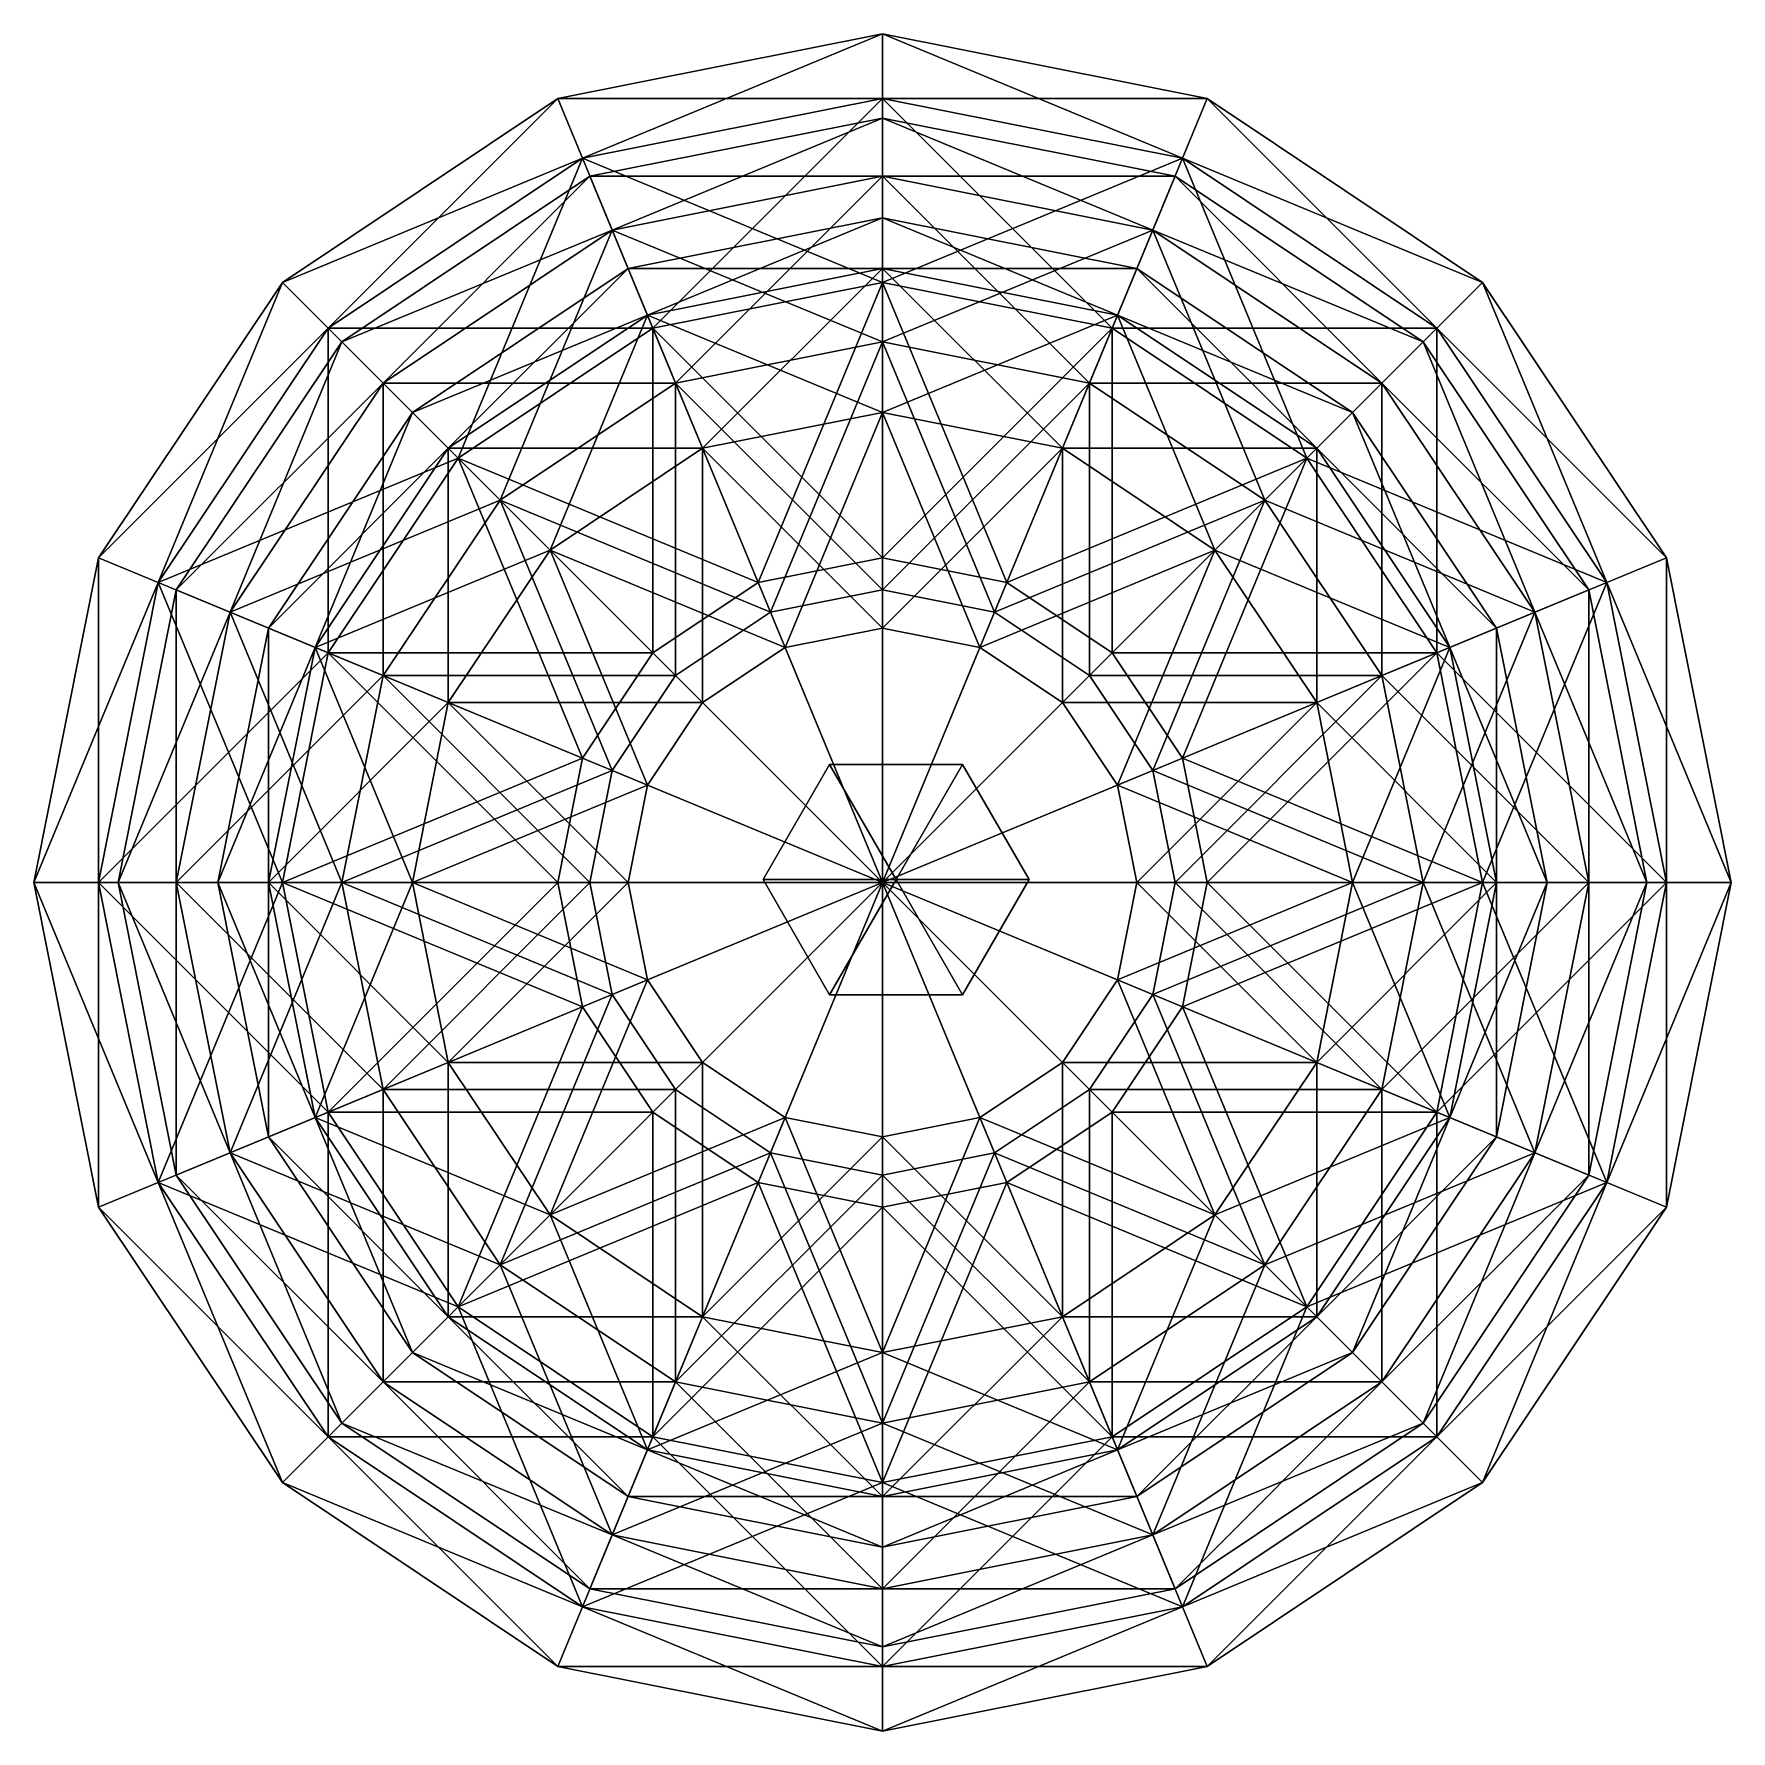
# Model space of a CAD drawing. Extents: x -12.8 to 12.8, y -12.8 to 12.8.
import ezdxf

# ---------------------------------------------------------------- set-up
doc = ezdxf.new("R2010")
doc.units = 0
for name, color, linetype in [('Cylinder02', 231, 'CONTINUOUS'), ('Sphere01', 192, 'CONTINUOUS'), ('Sphere02', 192, 'CONTINUOUS'), ('Sphere03', 192, 'CONTINUOUS')]:
    doc.layers.add(name, color=color, linetype=linetype)

msp = doc.modelspace()

# ---------------------------------------------------------------- meshes
at = {"layer": 'Cylinder02', "color": 231}
mesh = msp.add_polyface(dxfattribs=at)
corners = [(0.204799, 0.043965, -2.974039), (2.204799, 0.043965, -2.974039), (1.204799, 1.776016, -2.974039), (-0.795201, 1.776016, -2.974039), (-1.795201, 0.043965, -2.974039), (-0.7952, -1.688086, -2.974039), (1.2048, -1.688086, -2.974039), (2.204799, 0.043965, 7.025961), (1.204799, 1.776016, 7.025961), (-0.795201, 1.776016, 7.025961), (-1.795201, 0.043965, 7.025961), (-0.7952, -1.688086, 7.025961), (1.2048, -1.688086, 7.025961), (2.204799, 0.043965, 17.025961), (1.204799, 1.776016, 17.025961), (-0.795201, 1.776016, 17.025961), (-1.795201, 0.043965, 17.025961), (-0.7952, -1.688086, 17.025961), (1.2048, -1.688086, 17.025961), (2.204799, 0.043965, 27.025961), (1.204799, 1.776016, 27.025961), (-0.795201, 1.776016, 27.025961), (-1.795201, 0.043965, 27.025961), (-0.7952, -1.688086, 27.025961), (1.2048, -1.688086, 27.025961), (0.204799, 0.043965, 27.025961)]
mesh.append_faces([[corners[k] for k in face] for face in [(1, 8, 7), (2, 9, 8), (3, 10, 9), (4, 11, 10), (5, 12, 11), (6, 7, 12), (7, 14, 13), (8, 15, 14), (9, 16, 15), (10, 17, 16), (11, 18, 17), (12, 13, 18), (13, 20, 19), (14, 21, 20), (15, 22, 21), (16, 23, 22), (17, 24, 23), (18, 19, 24)]], dxfattribs={"vtx0": -1})
mesh.append_faces([[corners[k] for k in face] for face in [(0, 2, 1), (0, 3, 2), (0, 4, 3), (0, 5, 4), (0, 6, 5), (0, 1, 6), (25, 19, 20), (25, 20, 21), (25, 21, 22), (25, 22, 23), (25, 23, 24), (25, 24, 19)]], dxfattribs={"vtx0": -1, "vtx2": -1})
mesh.append_faces([[corners[k] for k in face] for face in [(1, 2, 8), (2, 3, 9), (3, 4, 10), (4, 5, 11), (5, 6, 12), (6, 1, 7), (7, 8, 14), (8, 9, 15), (9, 10, 16), (10, 11, 17), (11, 12, 18), (12, 7, 13), (13, 14, 20), (14, 15, 21), (15, 16, 22), (16, 17, 23), (17, 18, 24), (18, 13, 19)]], dxfattribs={"vtx2": -1})
at = {"layer": 'Sphere01', "color": 192}
mesh = msp.add_polyface(dxfattribs=at)
corners = [(-0.00008, -0.000041, 37.025963), (-0.000081, 3.826793, 36.264755), (-1.464547, 3.535493, 36.264755), (-2.706061, 2.705939, 36.264755), (-3.535614, 1.464425, 36.264755), (-3.826915, -0.000042, 36.264755), (-3.535614, -1.464508, 36.264755), (-2.706061, -2.706022, 36.264755), (-1.464546, -3.535575, 36.264755), (-0.00008, -3.826876, 36.264755), (1.464386, -3.535575, 36.264755), (2.705901, -2.706021, 36.264755), (3.535454, -1.464507, 36.264755), (3.826754, -0.000041, 36.264755), (3.535453, 1.464426, 36.264755), (2.7059, 2.70594, 36.264755), (1.464385, 3.535493, 36.264755), (-0.000081, 7.071027, 34.097031), (-2.706061, 6.532773, 34.097031), (-5.000081, 4.999959, 34.097031), (-6.532896, 2.705939, 34.097031), (-7.071148, -0.000042, 34.097031), (-6.532895, -2.706023, 34.097031), (-5.00008, -5.000041, 34.097031), (-2.70606, -6.532856, 34.097031), (-0.000079, -7.071109, 34.097031), (2.705901, -6.532856, 34.097031), (4.99992, -5.00004, 34.097031), (6.532735, -2.706021, 34.097031), (7.070987, -0.00004, 34.097031), (6.532734, 2.70594, 34.097031), (4.999918, 4.99996, 34.097031), (2.705899, 6.532774, 34.097031), (-0.000081, 9.238754, 30.852795), (-3.535615, 8.535493, 30.852795), (-6.532896, 6.532773, 30.852795), (-8.535614, 3.535492, 30.852795), (-9.238875, -0.000042, 30.852795), (-8.535614, -3.535576, 30.852795), (-6.532895, -6.532856, 30.852795), (-3.535613, -8.535575, 30.852795), (-0.000079, -9.238836, 30.852795), (3.535455, -8.535574, 30.852795), (6.532735, -6.532855, 30.852795), (8.535455, -3.535574, 30.852795), (9.238715, -0.00004, 30.852795), (8.535453, 3.535494, 30.852795), (6.532733, 6.532775, 30.852795), (3.535452, 8.535494, 30.852795), (-0.000081, 9.999959, 27.025961), (-3.826915, 9.238754, 27.025961), (-7.071149, 7.071026, 27.025961), (-9.238875, 3.826792, 27.025961), (-10.00008, -0.000042, 27.025961), (-9.238875, -3.826876, 27.025961), (-7.071147, -7.07111, 27.025961), (-3.826914, -9.238837, 27.025961), (-0.000079, -10.000041, 27.025961), (3.826755, -9.238835, 27.025961), (7.070988, -7.071108, 27.025961), (9.238716, -3.826874, 27.025961), (9.99992, -0.000039, 27.025961), (9.238714, 3.826795, 27.025961), (7.070986, 7.071028, 27.025961), (3.826752, 9.238755, 27.025961), (-0.000081, 9.238754, 23.199125), (-3.535615, 8.535493, 23.199125), (-6.532896, 6.532773, 23.199125), (-8.535614, 3.535492, 23.199125), (-9.238875, -0.000042, 23.199125), (-8.535614, -3.535576, 23.199125), (-6.532895, -6.532856, 23.199125), (-3.535613, -8.535575, 23.199125), (-0.000079, -9.238836, 23.199125), (3.535455, -8.535574, 23.199125), (6.532735, -6.532855, 23.199125), (8.535455, -3.535574, 23.199125), (9.238715, -0.00004, 23.199125), (8.535453, 3.535494, 23.199125), (6.532733, 6.532775, 23.199125), (3.535452, 8.535494, 23.199125), (-0.000081, 7.071026, 19.954893), (-2.706061, 6.532773, 19.954893), (-5.000081, 4.999959, 19.954893), (-6.532895, 2.705939, 19.954893), (-7.071148, -0.000042, 19.954893), (-6.532895, -2.706022, 19.954893), (-5.00008, -5.000041, 19.954893), (-2.70606, -6.532856, 19.954893), (-0.000079, -7.071108, 19.954893), (2.705901, -6.532855, 19.954893), (4.99992, -5.00004, 19.954893), (6.532734, -2.706021, 19.954893), (7.070987, -0.00004, 19.954893), (6.532733, 2.70594, 19.954893), (4.999918, 4.999959, 19.954893), (2.705899, 6.532774, 19.954893), (-0.000081, 3.826792, 17.787167), (-1.464546, 3.535492, 17.787167), (-2.706061, 2.705939, 17.787167), (-3.535614, 1.464424, 17.787167), (-3.826914, -0.000042, 17.787167), (-3.535614, -1.464507, 17.787167), (-2.70606, -2.706022, 17.787167), (-1.464546, -3.535575, 17.787167), (-0.00008, -3.826875, 17.787167), (1.464386, -3.535574, 17.787167), (2.7059, -2.706021, 17.787167), (3.535453, -1.464507, 17.787167), (3.826753, -0.000041, 17.787167), (3.535453, 1.464425, 17.787167), (2.705899, 2.705939, 17.787167), (1.464385, 3.535492, 17.787167), (-0.00008, -0.000041, 17.025961)]
mesh.append_faces([[corners[k] for k in face] for face in [(0, 1, 2), (0, 2, 3), (0, 3, 4), (0, 4, 5), (0, 5, 6), (0, 6, 7), (0, 7, 8), (0, 8, 9), (0, 9, 10), (0, 10, 11), (0, 11, 12), (0, 12, 13), (0, 13, 14), (0, 14, 15), (0, 15, 16), (0, 16, 1), (113, 98, 97), (113, 99, 98), (113, 100, 99), (113, 101, 100), (113, 102, 101), (113, 103, 102), (113, 104, 103), (113, 105, 104), (113, 106, 105), (113, 107, 106), (113, 108, 107), (113, 109, 108), (113, 110, 109), (113, 111, 110), (113, 112, 111), (113, 97, 112)]])
mesh.append_faces([[corners[k] for k in face] for face in [(1, 18, 2), (2, 19, 3), (3, 20, 4), (4, 21, 5), (5, 22, 6), (6, 23, 7), (7, 24, 8), (8, 25, 9), (9, 26, 10), (10, 27, 11), (11, 28, 12), (12, 29, 13), (13, 30, 14), (14, 31, 15), (15, 32, 16), (16, 17, 1), (17, 34, 18), (18, 35, 19), (19, 36, 20), (20, 37, 21), (21, 38, 22), (22, 39, 23), (23, 40, 24), (24, 41, 25), (25, 42, 26), (26, 43, 27), (27, 44, 28), (28, 45, 29), (29, 46, 30), (30, 47, 31), (31, 48, 32), (32, 33, 17), (33, 50, 34), (34, 51, 35), (35, 52, 36), (36, 53, 37), (37, 54, 38), (38, 55, 39), (39, 56, 40), (40, 57, 41), (41, 58, 42), (42, 59, 43), (43, 60, 44), (44, 61, 45), (45, 62, 46), (46, 63, 47), (47, 64, 48), (48, 49, 33), (49, 66, 50), (50, 67, 51), (51, 68, 52), (52, 69, 53), (53, 70, 54), (54, 71, 55), (55, 72, 56), (56, 73, 57), (57, 74, 58), (58, 75, 59), (59, 76, 60), (60, 77, 61), (61, 78, 62), (62, 79, 63), (63, 80, 64), (64, 65, 49), (65, 82, 66), (66, 83, 67), (67, 84, 68), (68, 85, 69), (69, 86, 70), (70, 87, 71), (71, 88, 72), (72, 89, 73), (73, 90, 74), (74, 91, 75), (75, 92, 76), (76, 93, 77), (77, 94, 78), (78, 95, 79), (79, 96, 80), (80, 81, 65), (81, 98, 82), (82, 99, 83), (83, 100, 84), (84, 101, 85), (85, 102, 86), (86, 103, 87), (87, 104, 88), (88, 105, 89), (89, 106, 90), (90, 107, 91), (91, 108, 92), (92, 109, 93), (93, 110, 94), (94, 111, 95), (95, 112, 96), (96, 97, 81)]], dxfattribs={"vtx0": -1})
mesh.append_faces([[corners[k] for k in face] for face in [(1, 17, 18), (2, 18, 19), (3, 19, 20), (4, 20, 21), (5, 21, 22), (6, 22, 23), (7, 23, 24), (8, 24, 25), (9, 25, 26), (10, 26, 27), (11, 27, 28), (12, 28, 29), (13, 29, 30), (14, 30, 31), (15, 31, 32), (16, 32, 17), (17, 33, 34), (18, 34, 35), (19, 35, 36), (20, 36, 37), (21, 37, 38), (22, 38, 39), (23, 39, 40), (24, 40, 41), (25, 41, 42), (26, 42, 43), (27, 43, 44), (28, 44, 45), (29, 45, 46), (30, 46, 47), (31, 47, 48), (32, 48, 33), (33, 49, 50), (34, 50, 51), (35, 51, 52), (36, 52, 53), (37, 53, 54), (38, 54, 55), (39, 55, 56), (40, 56, 57), (41, 57, 58), (42, 58, 59), (43, 59, 60), (44, 60, 61), (45, 61, 62), (46, 62, 63), (47, 63, 64), (48, 64, 49), (49, 65, 66), (50, 66, 67), (51, 67, 68), (52, 68, 69), (53, 69, 70), (54, 70, 71), (55, 71, 72), (56, 72, 73), (57, 73, 74), (58, 74, 75), (59, 75, 76), (60, 76, 77), (61, 77, 78), (62, 78, 79), (63, 79, 80), (64, 80, 65), (65, 81, 82), (66, 82, 83), (67, 83, 84), (68, 84, 85), (69, 85, 86), (70, 86, 87), (71, 87, 88), (72, 88, 89), (73, 89, 90), (74, 90, 91), (75, 91, 92), (76, 92, 93), (77, 93, 94), (78, 94, 95), (79, 95, 96), (80, 96, 81), (81, 97, 98), (82, 98, 99), (83, 99, 100), (84, 100, 101), (85, 101, 102), (86, 102, 103), (87, 103, 104), (88, 104, 105), (89, 105, 106), (90, 106, 107), (91, 107, 108), (92, 108, 109), (93, 109, 110), (94, 110, 111), (95, 111, 112), (96, 112, 97)]], dxfattribs={"vtx2": -1})
at = {"layer": 'Sphere02', "color": 192}
mesh = msp.add_polyface(dxfattribs=at)
corners = [(-0.00008, -0.000041, 38.525959), (-0.000081, 4.400818, 37.650574), (-1.684217, 4.065823, 37.650574), (-3.111958, 3.111836, 37.650574), (-4.065945, 1.684094, 37.650574), (-4.40094, -0.000042, 37.650574), (-4.065944, -1.684178, 37.650574), (-3.111958, -3.111919, 37.650574), (-1.684216, -4.065906, 37.650574), (-0.00008, -4.400901, 37.650574), (1.684056, -4.065905, 37.650574), (3.111798, -3.111918, 37.650574), (4.065784, -1.684177, 37.650574), (4.400779, -0.00004, 37.650574), (4.065784, 1.684096, 37.650574), (3.111797, 3.111837, 37.650574), (1.684055, 4.065823, 37.650574), (-0.000081, 8.131686, 35.157688), (-3.111958, 7.512695, 35.157688), (-5.750081, 5.749958, 35.157688), (-7.512817, 3.111836, 35.157688), (-8.131808, -0.000042, 35.157688), (-7.512817, -3.11192, 35.157688), (-5.75008, -5.750041, 35.157688), (-3.111957, -7.512778, 35.157688), (-0.000079, -8.131769, 35.157688), (3.111798, -7.512778, 35.157688), (5.749921, -5.75004, 35.157688), (7.512657, -3.111917, 35.157688), (8.131647, -0.00004, 35.157688), (7.512656, 3.111838, 35.157688), (5.749918, 5.74996, 35.157688), (3.111796, 7.512696, 35.157688), (-0.000081, 10.624573, 31.426821), (-4.065945, 9.815823, 31.426821), (-7.512818, 7.512695, 31.426821), (-9.815944, 4.065822, 31.426821), (-10.624695, -0.000042, 31.426821), (-9.815944, -4.065906, 31.426821), (-7.512816, -7.512779, 31.426821), (-4.065943, -9.815905, 31.426821), (-0.000079, -10.624656, 31.426821), (4.065785, -9.815904, 31.426821), (7.512658, -7.512777, 31.426821), (9.815784, -4.065904, 31.426821), (10.624534, -0.000039, 31.426821), (9.815783, 4.065825, 31.426821), (7.512655, 7.512697, 31.426821), (4.065782, 9.815824, 31.426821), (-0.000081, 11.499959, 27.025961), (-4.40094, 10.624573, 27.025961), (-8.131808, 8.131686, 27.025961), (-10.624695, 4.400817, 27.025961), (-11.50008, -0.000042, 27.025961), (-10.624695, -4.400902, 27.025961), (-8.131807, -8.13177, 27.025961), (-4.400939, -10.624657, 27.025961), (-0.000079, -11.500041, 27.025961), (4.400781, -10.624655, 27.025961), (8.131649, -8.131768, 27.025961), (10.624536, -4.400899, 27.025961), (11.499919, -0.000039, 27.025961), (10.624533, 4.40082, 27.025961), (8.131646, 8.131688, 27.025961), (4.400777, 10.624575, 27.025961), (-0.000081, 10.624573, 22.625101), (-4.065945, 9.815823, 22.625101), (-7.512818, 7.512695, 22.625101), (-9.815944, 4.065822, 22.625101), (-10.624695, -0.000042, 22.625101), (-9.815944, -4.065906, 22.625101), (-7.512816, -7.512779, 22.625101), (-4.065943, -9.815905, 22.625101), (-0.000079, -10.624656, 22.625101), (4.065785, -9.815904, 22.625101), (7.512658, -7.512777, 22.625101), (9.815784, -4.065904, 22.625101), (10.624534, -0.000039, 22.625101), (9.815783, 4.065825, 22.625101), (7.512655, 7.512697, 22.625101), (4.065782, 9.815824, 22.625101), (-0.000081, 8.131686, 18.894232), (-3.111958, 7.512695, 18.894232), (-5.75008, 5.749958, 18.894232), (-7.512817, 3.111835, 18.894232), (-8.131807, -0.000042, 18.894232), (-7.512816, -3.111919, 18.894232), (-5.750079, -5.750041, 18.894232), (-3.111957, -7.512778, 18.894232), (-0.000079, -8.131768, 18.894232), (3.111798, -7.512777, 18.894232), (5.74992, -5.75004, 18.894232), (7.512657, -3.111917, 18.894232), (8.131647, -0.00004, 18.894232), (7.512656, 3.111837, 18.894232), (5.749918, 5.749959, 18.894232), (3.111795, 7.512696, 18.894232), (-0.000081, 4.400817, 16.401346), (-1.684216, 4.065822, 16.401346), (-3.111958, 3.111835, 16.401346), (-4.065944, 1.684094, 16.401346), (-4.400939, -0.000042, 16.401346), (-4.065943, -1.684177, 16.401346), (-3.111957, -3.111918, 16.401346), (-1.684216, -4.065905, 16.401346), (-0.00008, -4.4009, 16.401346), (1.684056, -4.065904, 16.401346), (3.111797, -3.111918, 16.401346), (4.065784, -1.684176, 16.401346), (4.400778, -0.00004, 16.401346), (4.065783, 1.684095, 16.401346), (3.111796, 3.111836, 16.401346), (1.684054, 4.065823, 16.401346), (-0.00008, -0.000041, 15.525961)]
mesh.append_faces([[corners[k] for k in face] for face in [(0, 1, 2), (0, 2, 3), (0, 3, 4), (0, 4, 5), (0, 5, 6), (0, 6, 7), (0, 7, 8), (0, 8, 9), (0, 9, 10), (0, 10, 11), (0, 11, 12), (0, 12, 13), (0, 13, 14), (0, 14, 15), (0, 15, 16), (0, 16, 1), (113, 98, 97), (113, 99, 98), (113, 100, 99), (113, 101, 100), (113, 102, 101), (113, 103, 102), (113, 104, 103), (113, 105, 104), (113, 106, 105), (113, 107, 106), (113, 108, 107), (113, 109, 108), (113, 110, 109), (113, 111, 110), (113, 112, 111), (113, 97, 112)]])
mesh.append_faces([[corners[k] for k in face] for face in [(1, 18, 2), (2, 19, 3), (3, 20, 4), (4, 21, 5), (5, 22, 6), (6, 23, 7), (7, 24, 8), (8, 25, 9), (9, 26, 10), (10, 27, 11), (11, 28, 12), (12, 29, 13), (13, 30, 14), (14, 31, 15), (15, 32, 16), (16, 17, 1), (17, 34, 18), (18, 35, 19), (19, 36, 20), (20, 37, 21), (21, 38, 22), (22, 39, 23), (23, 40, 24), (24, 41, 25), (25, 42, 26), (26, 43, 27), (27, 44, 28), (28, 45, 29), (29, 46, 30), (30, 47, 31), (31, 48, 32), (32, 33, 17), (33, 50, 34), (34, 51, 35), (35, 52, 36), (36, 53, 37), (37, 54, 38), (38, 55, 39), (39, 56, 40), (40, 57, 41), (41, 58, 42), (42, 59, 43), (43, 60, 44), (44, 61, 45), (45, 62, 46), (46, 63, 47), (47, 64, 48), (48, 49, 33), (49, 66, 50), (50, 67, 51), (51, 68, 52), (52, 69, 53), (53, 70, 54), (54, 71, 55), (55, 72, 56), (56, 73, 57), (57, 74, 58), (58, 75, 59), (59, 76, 60), (60, 77, 61), (61, 78, 62), (62, 79, 63), (63, 80, 64), (64, 65, 49), (65, 82, 66), (66, 83, 67), (67, 84, 68), (68, 85, 69), (69, 86, 70), (70, 87, 71), (71, 88, 72), (72, 89, 73), (73, 90, 74), (74, 91, 75), (75, 92, 76), (76, 93, 77), (77, 94, 78), (78, 95, 79), (79, 96, 80), (80, 81, 65), (81, 98, 82), (82, 99, 83), (83, 100, 84), (84, 101, 85), (85, 102, 86), (86, 103, 87), (87, 104, 88), (88, 105, 89), (89, 106, 90), (90, 107, 91), (91, 108, 92), (92, 109, 93), (93, 110, 94), (94, 111, 95), (95, 112, 96), (96, 97, 81)]], dxfattribs={"vtx0": -1})
mesh.append_faces([[corners[k] for k in face] for face in [(1, 17, 18), (2, 18, 19), (3, 19, 20), (4, 20, 21), (5, 21, 22), (6, 22, 23), (7, 23, 24), (8, 24, 25), (9, 25, 26), (10, 26, 27), (11, 27, 28), (12, 28, 29), (13, 29, 30), (14, 30, 31), (15, 31, 32), (16, 32, 17), (17, 33, 34), (18, 34, 35), (19, 35, 36), (20, 36, 37), (21, 37, 38), (22, 38, 39), (23, 39, 40), (24, 40, 41), (25, 41, 42), (26, 42, 43), (27, 43, 44), (28, 44, 45), (29, 45, 46), (30, 46, 47), (31, 47, 48), (32, 48, 33), (33, 49, 50), (34, 50, 51), (35, 51, 52), (36, 52, 53), (37, 53, 54), (38, 54, 55), (39, 55, 56), (40, 56, 57), (41, 57, 58), (42, 58, 59), (43, 59, 60), (44, 60, 61), (45, 61, 62), (46, 62, 63), (47, 63, 64), (48, 64, 49), (49, 65, 66), (50, 66, 67), (51, 67, 68), (52, 68, 69), (53, 69, 70), (54, 70, 71), (55, 71, 72), (56, 72, 73), (57, 73, 74), (58, 74, 75), (59, 75, 76), (60, 76, 77), (61, 77, 78), (62, 78, 79), (63, 79, 80), (64, 80, 65), (65, 81, 82), (66, 82, 83), (67, 83, 84), (68, 84, 85), (69, 85, 86), (70, 86, 87), (71, 87, 88), (72, 88, 89), (73, 89, 90), (74, 90, 91), (75, 91, 92), (76, 92, 93), (77, 93, 94), (78, 94, 95), (79, 95, 96), (80, 96, 81), (81, 97, 98), (82, 98, 99), (83, 99, 100), (84, 100, 101), (85, 101, 102), (86, 102, 103), (87, 103, 104), (88, 104, 105), (89, 105, 106), (90, 106, 107), (91, 107, 108), (92, 108, 109), (93, 109, 110), (94, 110, 111), (95, 111, 112), (96, 112, 97)]], dxfattribs={"vtx2": -1})
at = {"layer": 'Sphere03', "color": 192}
mesh = msp.add_polyface(dxfattribs=at)
corners = [(-0.00008, -0.000041, 39.792015), (-0.000081, 4.885317, 38.820259), (-1.869626, 4.513441, 38.820259), (-3.45455, 3.454428, 38.820259), (-4.513563, 1.869504, 38.820259), (-4.885438, -0.000042, 38.820259), (-4.513562, -1.869587, 38.820259), (-3.45455, -3.454511, 38.820259), (-1.869625, -4.513524, 38.820259), (-0.00008, -4.885399, 38.820259), (1.869466, -4.513523, 38.820259), (3.45439, -3.45451, 38.820259), (4.513402, -1.869586, 38.820259), (4.885277, -0.00004, 38.820259), (4.513402, 1.869505, 38.820259), (3.454389, 3.454429, 38.820259), (1.869464, 4.513442, 38.820259), (-0.000081, 9.026923, 36.052925), (-3.45455, 8.339786, 36.052925), (-6.383109, 6.382986, 36.052925), (-8.339908, 3.454428, 36.052925), (-9.027044, -0.000042, 36.052925), (-8.339908, -3.454512, 36.052925), (-6.383107, -6.383069, 36.052925), (-3.454549, -8.339869, 36.052925), (-0.000079, -9.027005, 36.052925), (3.454391, -8.339868, 36.052925), (6.382948, -6.383068, 36.052925), (8.339747, -3.454509, 36.052925), (9.026884, -0.00004, 36.052925), (8.339746, 3.45443, 36.052925), (6.382946, 6.382987, 36.052925), (3.454387, 8.339787, 36.052925), (-0.000081, 11.794255, 31.911318), (-4.513563, 10.896468, 31.911318), (-8.339909, 8.339786, 31.911318), (-10.89659, 4.51344, 31.911318), (-11.794377, -0.000042, 31.911318), (-10.89659, -4.513524, 31.911318), (-8.339907, -8.339869, 31.911318), (-4.513561, -10.89655, 31.911318), (-0.000079, -11.794338, 31.911318), (4.513403, -10.896549, 31.911318), (8.339748, -8.339868, 31.911318), (10.89643, -4.513521, 31.911318), (11.794216, -0.000039, 31.911318), (10.896428, 4.513443, 31.911318), (8.339746, 8.339787, 31.911318), (4.513399, 10.896469, 31.911318), (-0.000081, 12.766014, 27.025961), (-4.885439, 11.794255, 27.025961), (-9.027045, 9.026922, 27.025961), (-11.794377, 4.885316, 27.025961), (-12.766135, -0.000042, 27.025961), (-11.794377, -4.8854, 27.025961), (-9.027043, -9.027006, 27.025961), (-4.885437, -11.794339, 27.025961), (-0.000079, -12.766096, 27.025961), (4.885279, -11.794336, 27.025961), (9.026885, -9.027004, 27.025961), (11.794218, -4.885397, 27.025961), (12.765974, -0.000039, 27.025961), (11.794215, 4.885319, 27.025961), (9.026882, 9.026924, 27.025961), (4.885275, 11.794257, 27.025961), (-0.000081, 11.794255, 22.140602), (-4.513563, 10.896468, 22.140602), (-8.339909, 8.339786, 22.140602), (-10.89659, 4.51344, 22.140602), (-11.794377, -0.000042, 22.140602), (-10.89659, -4.513524, 22.140602), (-8.339907, -8.339869, 22.140602), (-4.513561, -10.89655, 22.140602), (-0.000079, -11.794338, 22.140602), (4.513403, -10.896549, 22.140602), (8.339748, -8.339868, 22.140602), (10.89643, -4.513521, 22.140602), (11.794216, -0.000039, 22.140602), (10.896428, 4.513443, 22.140602), (8.339746, 8.339787, 22.140602), (4.513399, 10.896469, 22.140602), (-0.000081, 9.026922, 17.998997), (-3.45455, 8.339785, 17.998997), (-6.383108, 6.382986, 17.998997), (-8.339908, 3.454427, 17.998997), (-9.027043, -0.000042, 17.998997), (-8.339907, -3.454511, 17.998997), (-6.383107, -6.383069, 17.998997), (-3.454549, -8.339868, 17.998997), (-0.000079, -9.027004, 17.998997), (3.45439, -8.339868, 17.998997), (6.382948, -6.383068, 17.998997), (8.339747, -3.454509, 17.998997), (9.026883, -0.00004, 17.998997), (8.339746, 3.45443, 17.998997), (6.382945, 6.382987, 17.998997), (3.454387, 8.339787, 17.998997), (-0.000081, 4.885316, 15.231664), (-1.869626, 4.51344, 15.231664), (-3.45455, 3.454427, 15.231664), (-4.513562, 1.869504, 15.231664), (-4.885437, -0.000042, 15.231664), (-4.513561, -1.869587, 15.231664), (-3.454549, -3.45451, 15.231664), (-1.869625, -4.513523, 15.231664), (-0.00008, -4.885398, 15.231664), (1.869465, -4.513522, 15.231664), (3.454389, -3.454509, 15.231664), (4.513402, -1.869586, 15.231664), (4.885277, -0.00004, 15.231664), (4.513401, 1.869505, 15.231664), (3.454388, 3.454428, 15.231664), (1.869464, 4.513441, 15.231664), (-0.00008, -0.000041, 14.259906)]
mesh.append_faces([[corners[k] for k in face] for face in [(0, 1, 2), (0, 2, 3), (0, 3, 4), (0, 4, 5), (0, 5, 6), (0, 6, 7), (0, 7, 8), (0, 8, 9), (0, 9, 10), (0, 10, 11), (0, 11, 12), (0, 12, 13), (0, 13, 14), (0, 14, 15), (0, 15, 16), (0, 16, 1), (113, 98, 97), (113, 99, 98), (113, 100, 99), (113, 101, 100), (113, 102, 101), (113, 103, 102), (113, 104, 103), (113, 105, 104), (113, 106, 105), (113, 107, 106), (113, 108, 107), (113, 109, 108), (113, 110, 109), (113, 111, 110), (113, 112, 111), (113, 97, 112)]])
mesh.append_faces([[corners[k] for k in face] for face in [(1, 18, 2), (2, 19, 3), (3, 20, 4), (4, 21, 5), (5, 22, 6), (6, 23, 7), (7, 24, 8), (8, 25, 9), (9, 26, 10), (10, 27, 11), (11, 28, 12), (12, 29, 13), (13, 30, 14), (14, 31, 15), (15, 32, 16), (16, 17, 1), (17, 34, 18), (18, 35, 19), (19, 36, 20), (20, 37, 21), (21, 38, 22), (22, 39, 23), (23, 40, 24), (24, 41, 25), (25, 42, 26), (26, 43, 27), (27, 44, 28), (28, 45, 29), (29, 46, 30), (30, 47, 31), (31, 48, 32), (32, 33, 17), (33, 50, 34), (34, 51, 35), (35, 52, 36), (36, 53, 37), (37, 54, 38), (38, 55, 39), (39, 56, 40), (40, 57, 41), (41, 58, 42), (42, 59, 43), (43, 60, 44), (44, 61, 45), (45, 62, 46), (46, 63, 47), (47, 64, 48), (48, 49, 33), (49, 66, 50), (50, 67, 51), (51, 68, 52), (52, 69, 53), (53, 70, 54), (54, 71, 55), (55, 72, 56), (56, 73, 57), (57, 74, 58), (58, 75, 59), (59, 76, 60), (60, 77, 61), (61, 78, 62), (62, 79, 63), (63, 80, 64), (64, 65, 49), (65, 82, 66), (66, 83, 67), (67, 84, 68), (68, 85, 69), (69, 86, 70), (70, 87, 71), (71, 88, 72), (72, 89, 73), (73, 90, 74), (74, 91, 75), (75, 92, 76), (76, 93, 77), (77, 94, 78), (78, 95, 79), (79, 96, 80), (80, 81, 65), (81, 98, 82), (82, 99, 83), (83, 100, 84), (84, 101, 85), (85, 102, 86), (86, 103, 87), (87, 104, 88), (88, 105, 89), (89, 106, 90), (90, 107, 91), (91, 108, 92), (92, 109, 93), (93, 110, 94), (94, 111, 95), (95, 112, 96), (96, 97, 81)]], dxfattribs={"vtx0": -1})
mesh.append_faces([[corners[k] for k in face] for face in [(1, 17, 18), (2, 18, 19), (3, 19, 20), (4, 20, 21), (5, 21, 22), (6, 22, 23), (7, 23, 24), (8, 24, 25), (9, 25, 26), (10, 26, 27), (11, 27, 28), (12, 28, 29), (13, 29, 30), (14, 30, 31), (15, 31, 32), (16, 32, 17), (17, 33, 34), (18, 34, 35), (19, 35, 36), (20, 36, 37), (21, 37, 38), (22, 38, 39), (23, 39, 40), (24, 40, 41), (25, 41, 42), (26, 42, 43), (27, 43, 44), (28, 44, 45), (29, 45, 46), (30, 46, 47), (31, 47, 48), (32, 48, 33), (33, 49, 50), (34, 50, 51), (35, 51, 52), (36, 52, 53), (37, 53, 54), (38, 54, 55), (39, 55, 56), (40, 56, 57), (41, 57, 58), (42, 58, 59), (43, 59, 60), (44, 60, 61), (45, 61, 62), (46, 62, 63), (47, 63, 64), (48, 64, 49), (49, 65, 66), (50, 66, 67), (51, 67, 68), (52, 68, 69), (53, 69, 70), (54, 70, 71), (55, 71, 72), (56, 72, 73), (57, 73, 74), (58, 74, 75), (59, 75, 76), (60, 76, 77), (61, 77, 78), (62, 78, 79), (63, 79, 80), (64, 80, 65), (65, 81, 82), (66, 82, 83), (67, 83, 84), (68, 84, 85), (69, 85, 86), (70, 86, 87), (71, 87, 88), (72, 88, 89), (73, 89, 90), (74, 90, 91), (75, 91, 92), (76, 92, 93), (77, 93, 94), (78, 94, 95), (79, 95, 96), (80, 96, 81), (81, 97, 98), (82, 98, 99), (83, 99, 100), (84, 100, 101), (85, 101, 102), (86, 102, 103), (87, 103, 104), (88, 104, 105), (89, 105, 106), (90, 106, 107), (91, 107, 108), (92, 108, 109), (93, 109, 110), (94, 110, 111), (95, 111, 112), (96, 112, 97)]], dxfattribs={"vtx2": -1})

doc.saveas('drawing.dxf')
